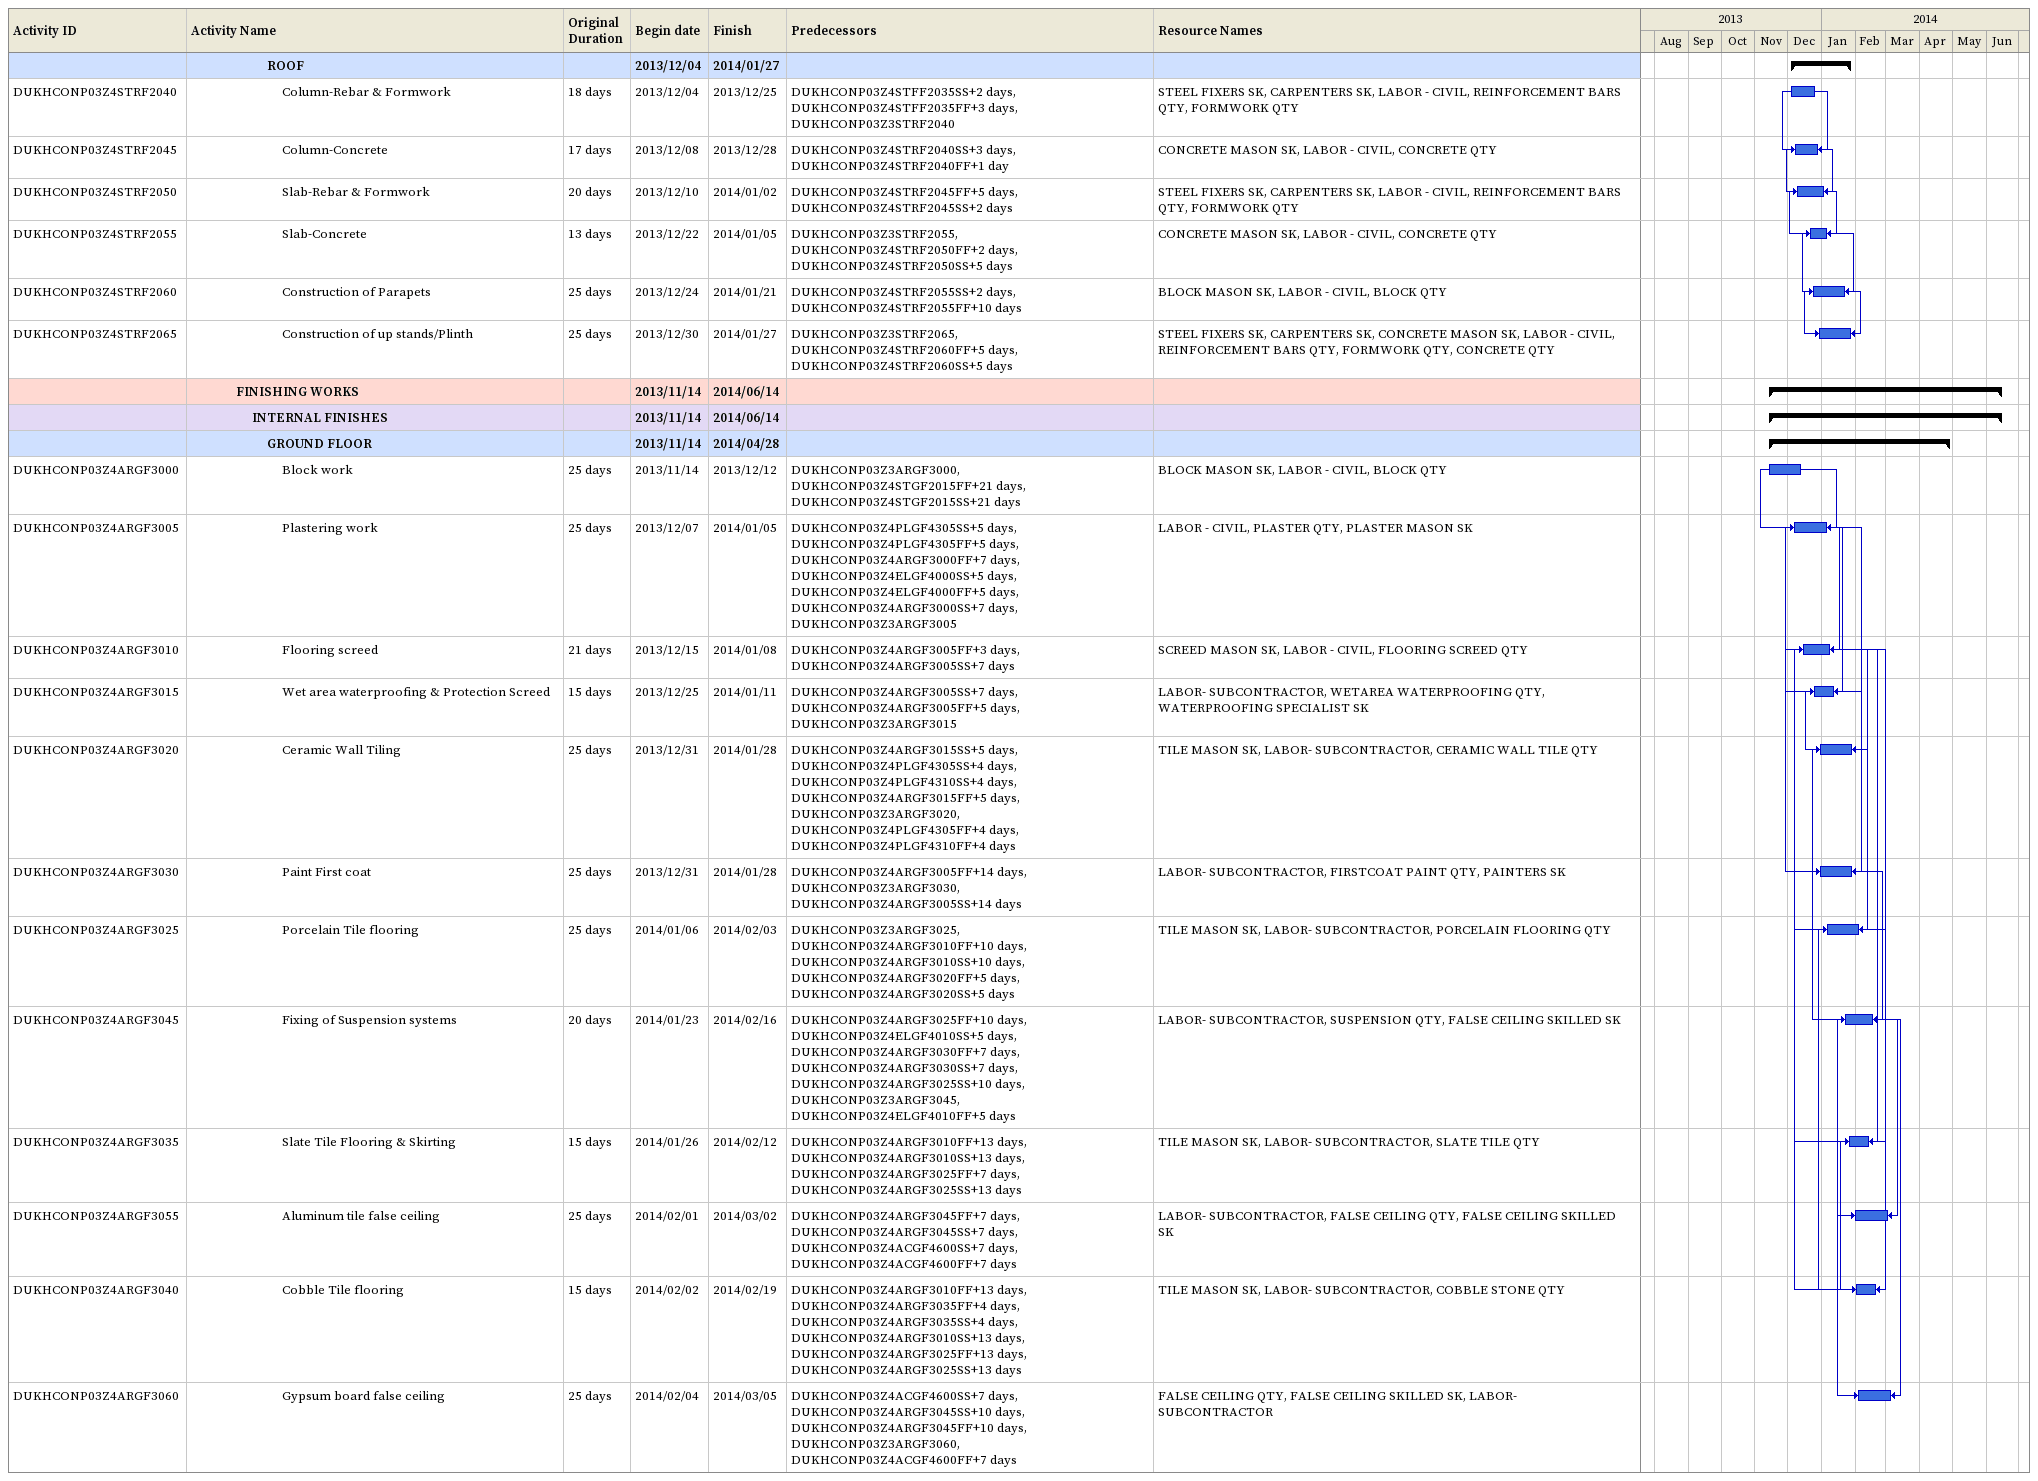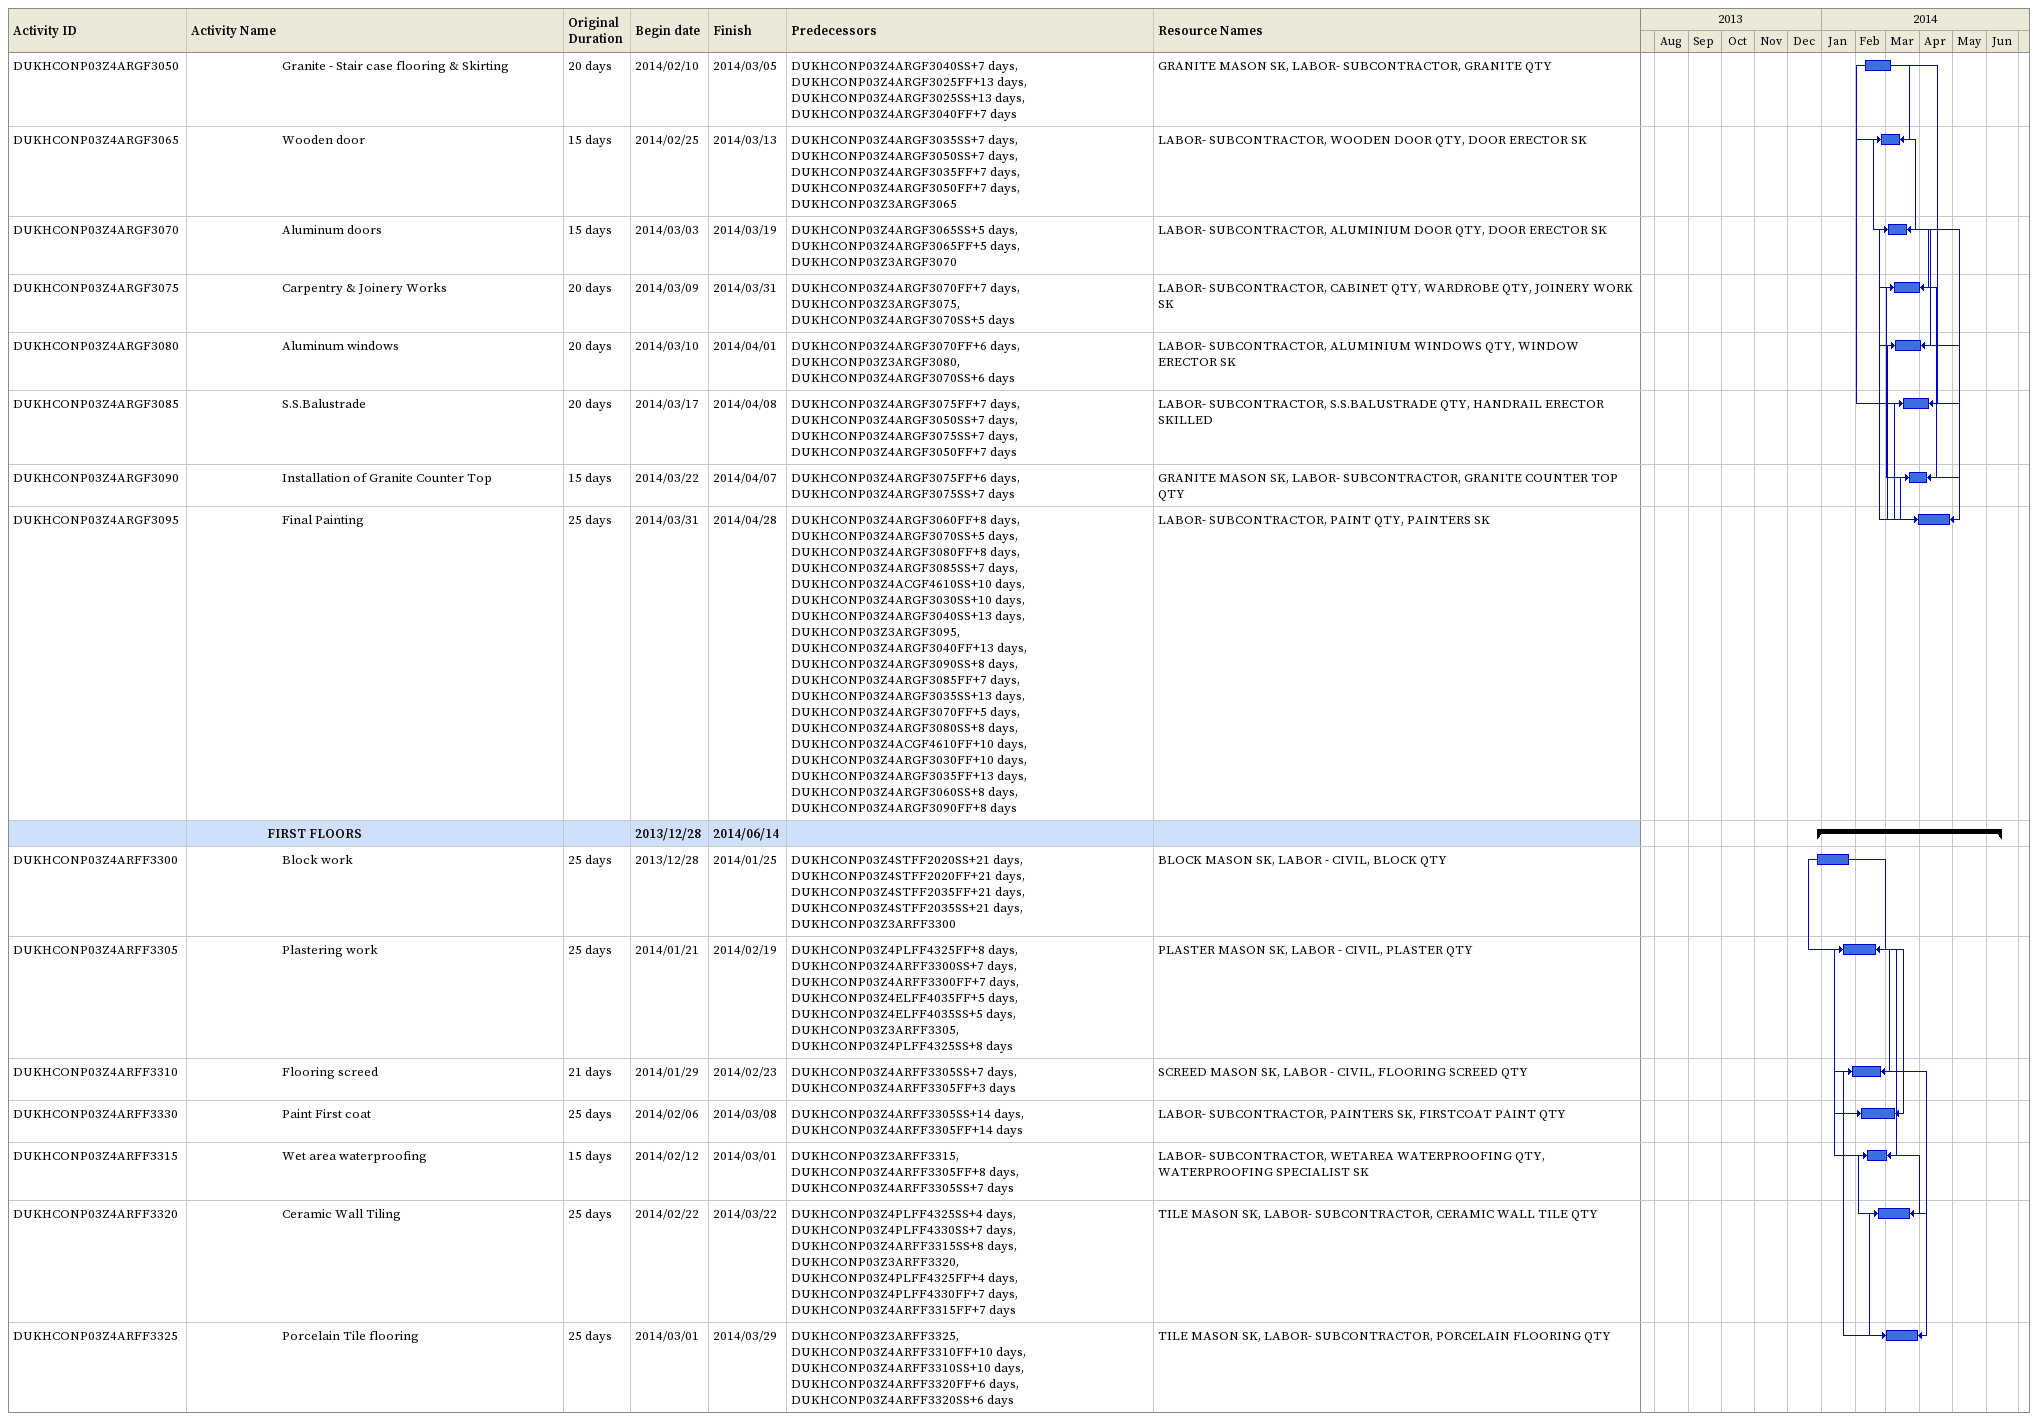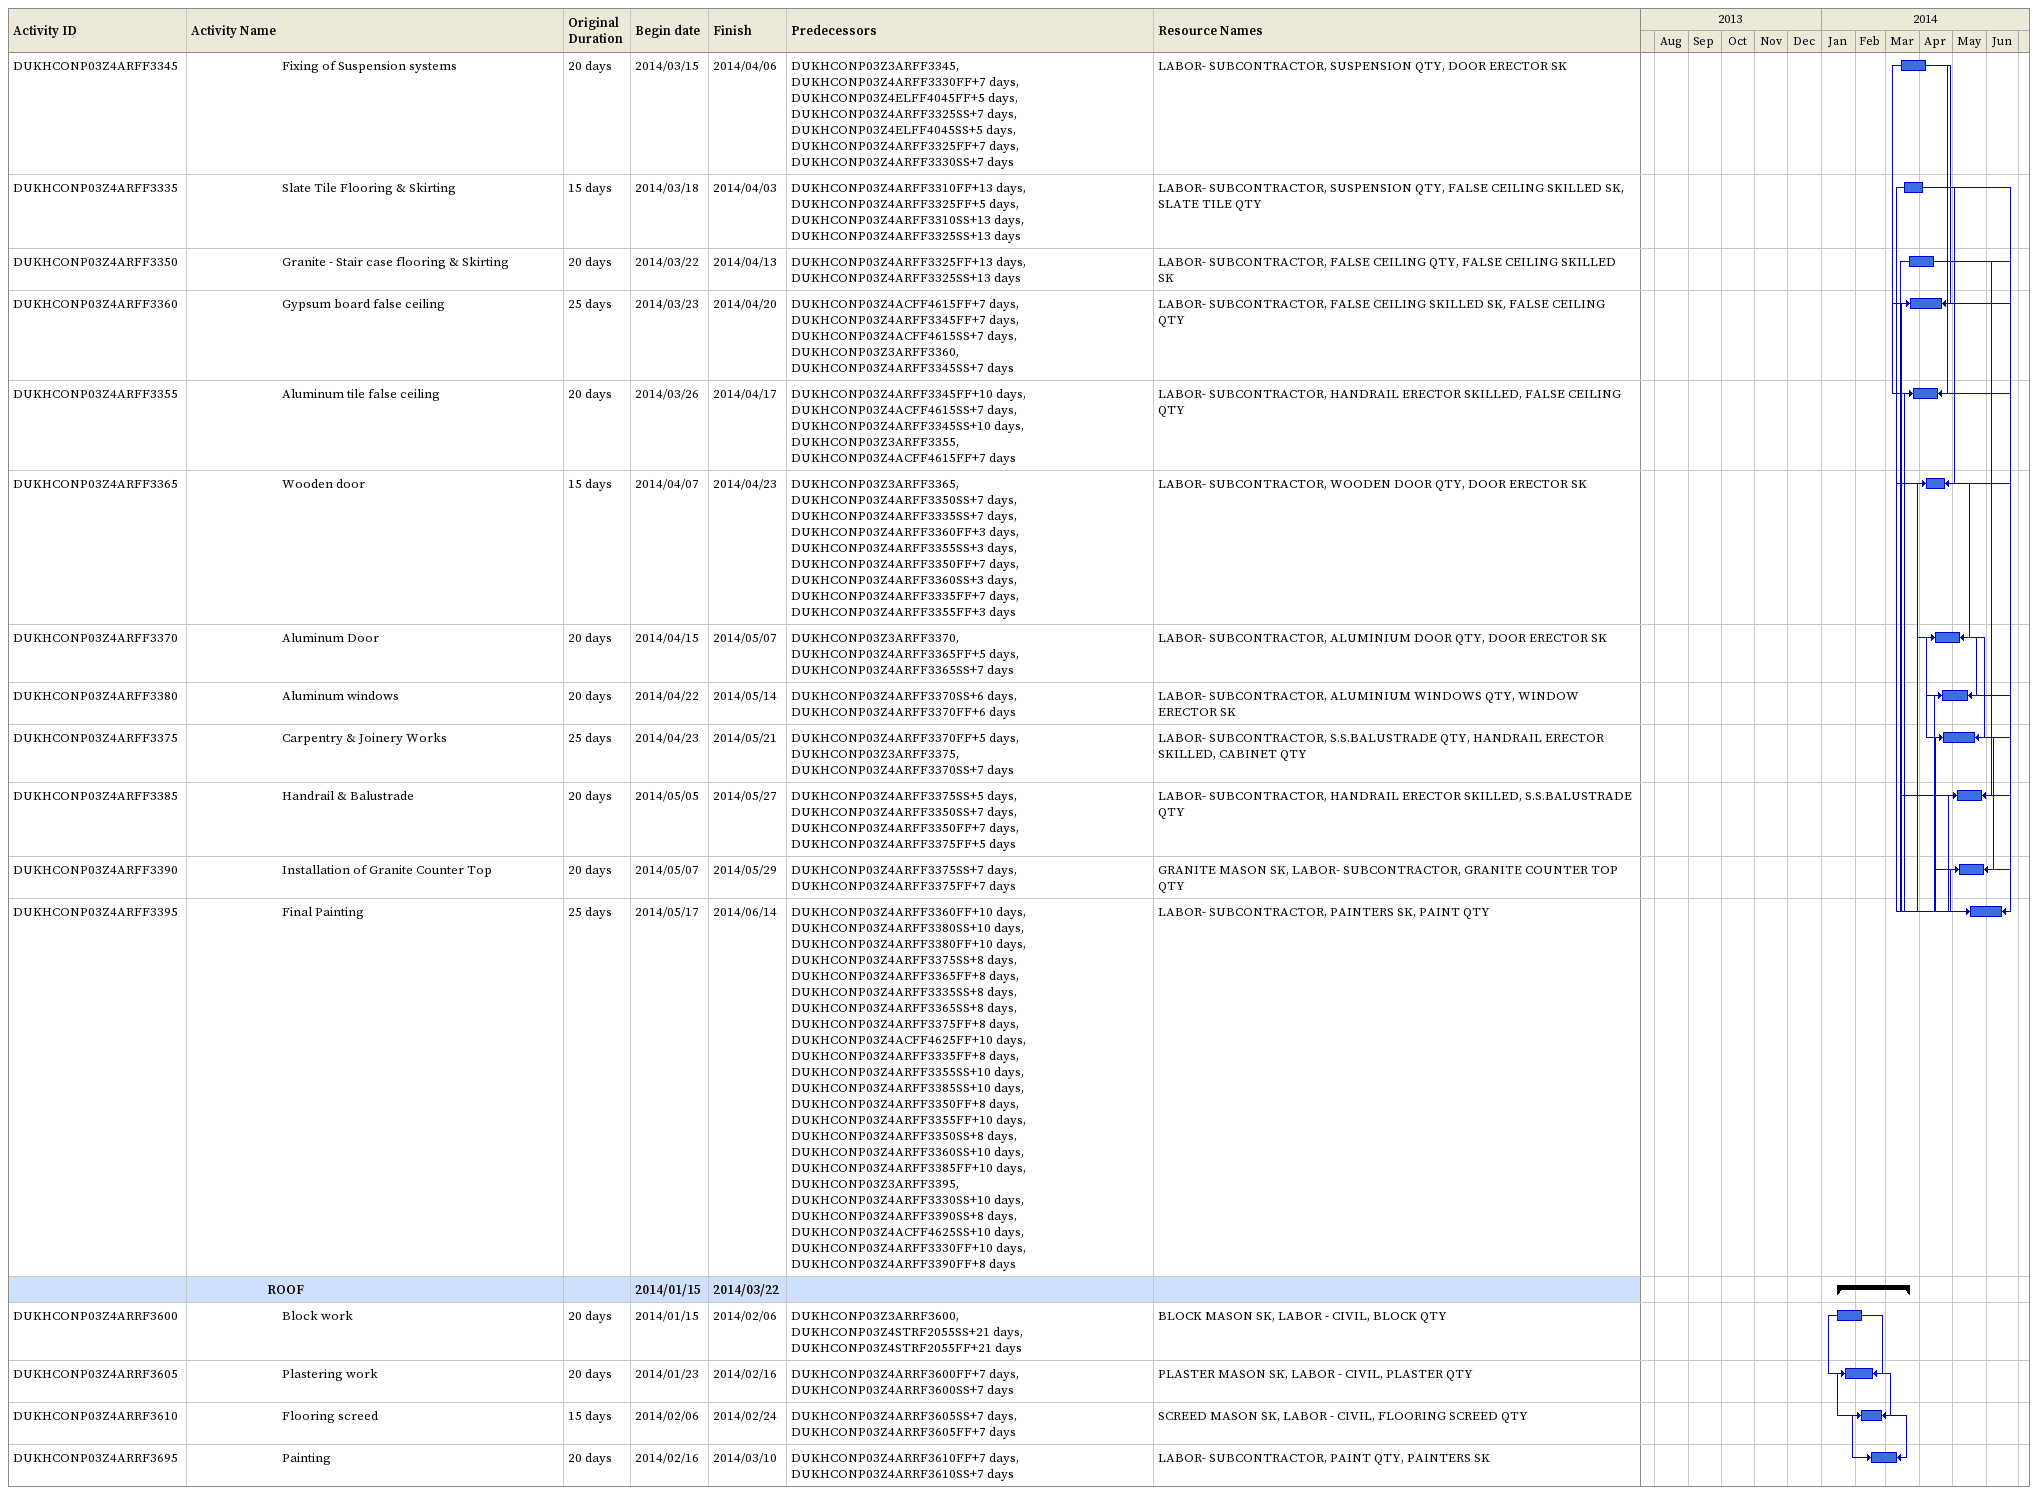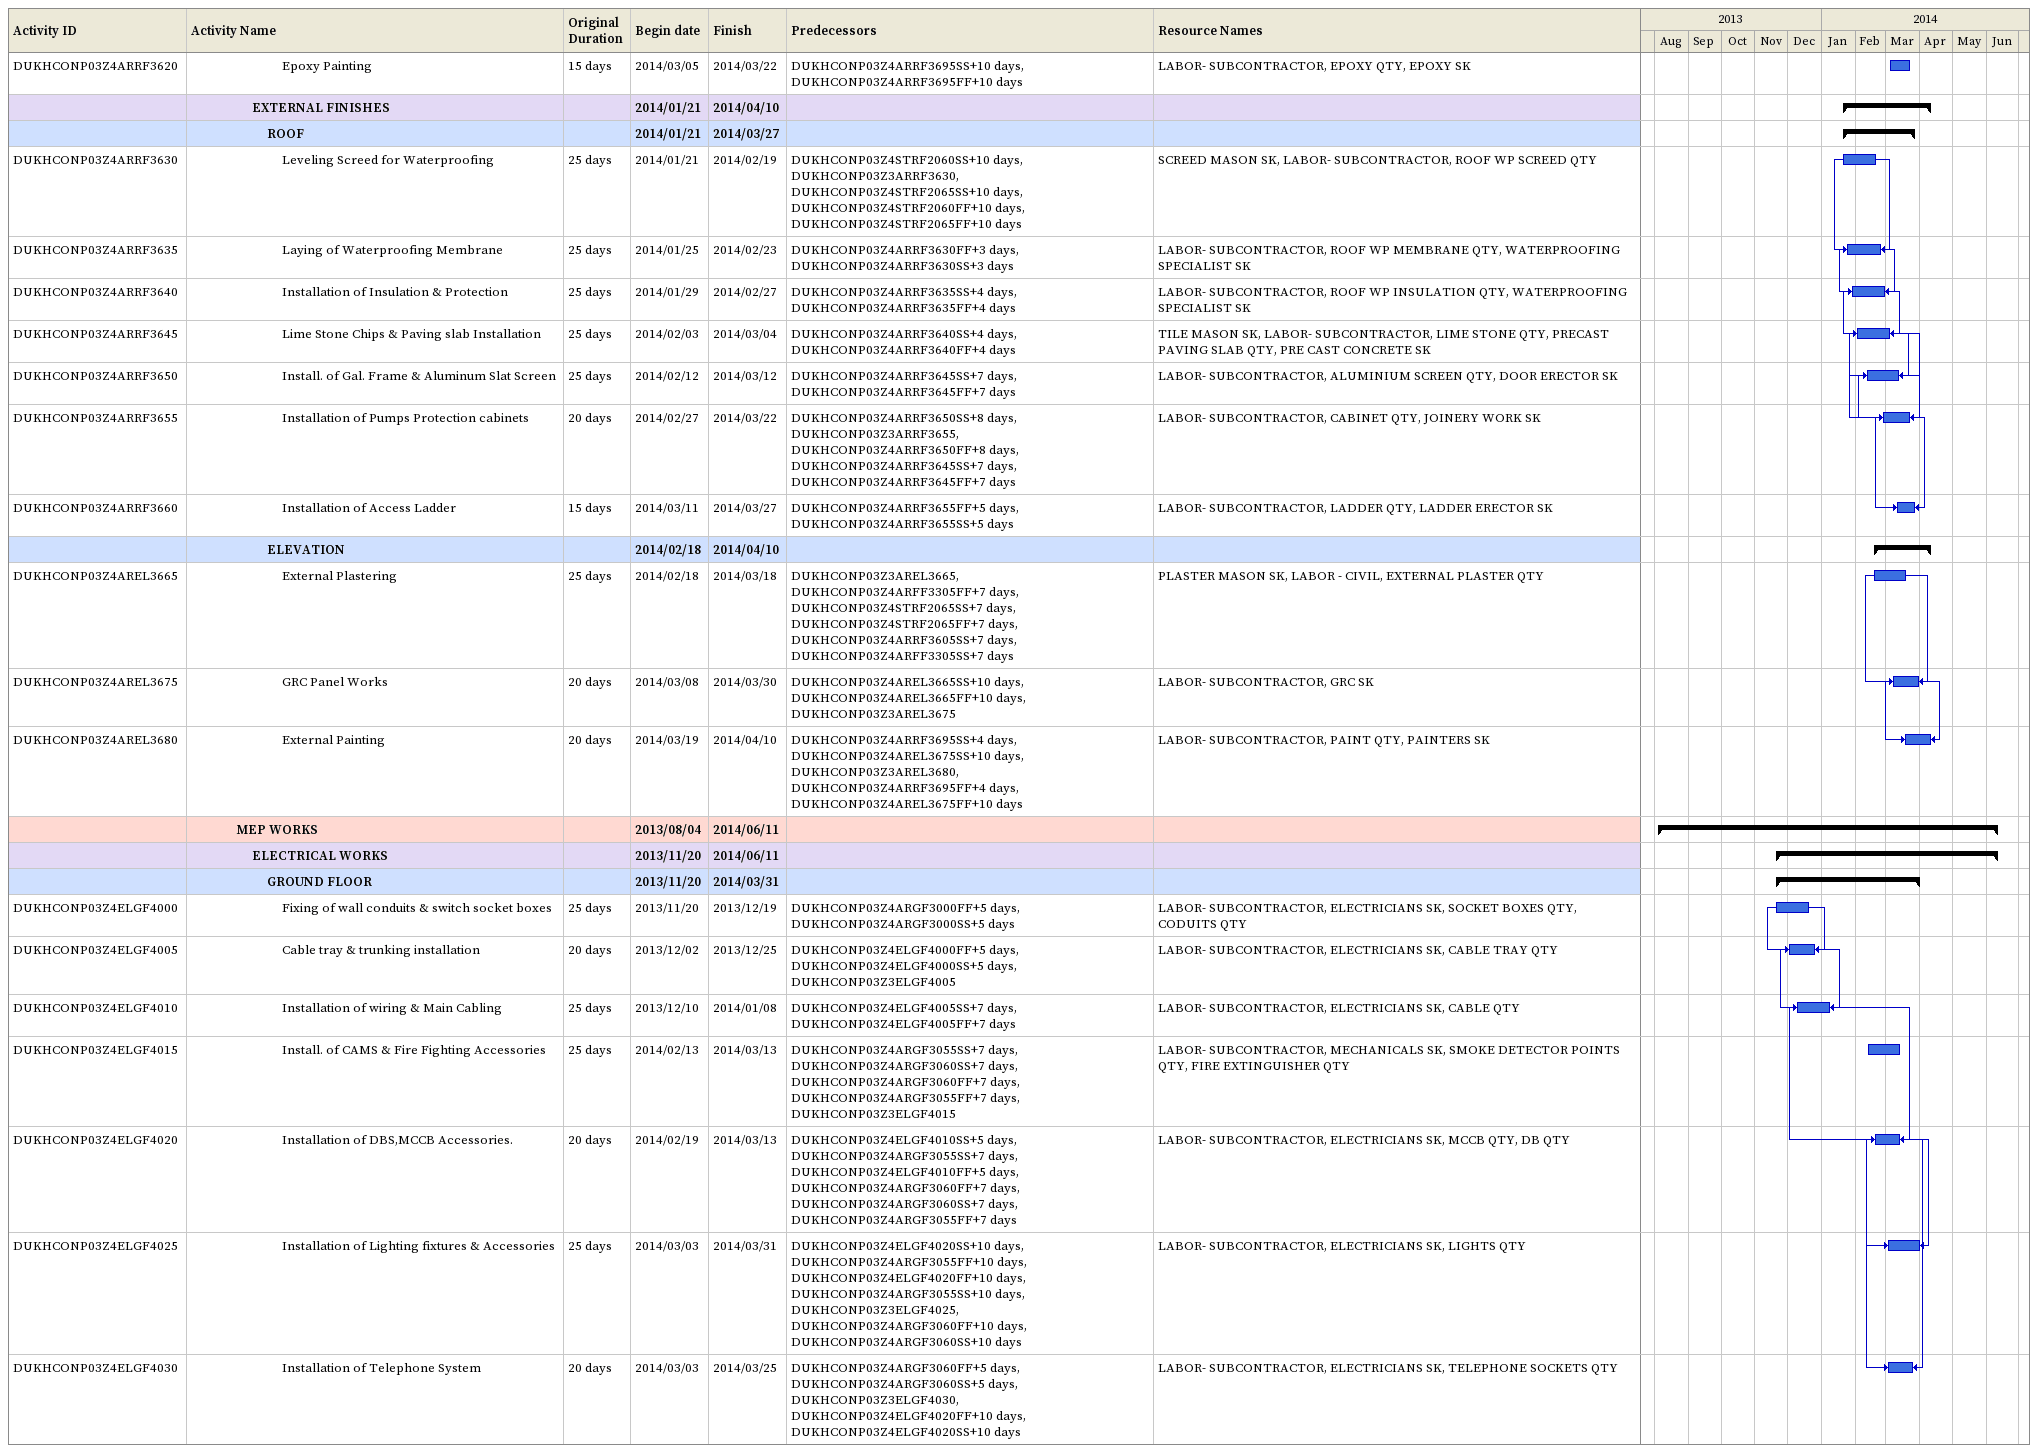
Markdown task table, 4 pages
| ID | Level | Task | Original duration | Start | Finish | Predecessors | Resources |
|---|---|---|---|---|---|---|---|
|  | 6 | **ROOF** |  | 2013-12-04 | 2014-01-27 |  |  |
| DUKHCONP03Z4STRF2040 | 7 | Column-Rebar & Formwork | 18d | 2013-12-04 | 2013-12-25 | DUKHCONP03Z4STFF2035SS+2d, DUKHCONP03Z4STFF2035FF+3d, DUKHCONP03Z3STRF2040 | STEEL FIXERS SK, CARPENTERS SK, LABOR - CIVIL, REINFORCEMENT BARS QTY, FORMWORK QTY |
| DUKHCONP03Z4STRF2045 | 7 | Column-Concrete | 17d | 2013-12-08 | 2013-12-28 | DUKHCONP03Z4STRF2040SS+3d, DUKHCONP03Z4STRF2040FF+1d | CONCRETE MASON SK, LABOR - CIVIL, CONCRETE QTY |
| DUKHCONP03Z4STRF2050 | 7 | Slab-Rebar & Formwork | 20d | 2013-12-10 | 2014-01-02 | DUKHCONP03Z4STRF2045FF+5d, DUKHCONP03Z4STRF2045SS+2d | STEEL FIXERS SK, CARPENTERS SK, LABOR - CIVIL, REINFORCEMENT BARS QTY, FORMWORK QTY |
| DUKHCONP03Z4STRF2055 | 7 | Slab-Concrete | 13d | 2013-12-22 | 2014-01-05 | DUKHCONP03Z3STRF2055, DUKHCONP03Z4STRF2050FF+2d, DUKHCONP03Z4STRF2050SS+5d | CONCRETE MASON SK, LABOR - CIVIL, CONCRETE QTY |
| DUKHCONP03Z4STRF2060 | 7 | Construction of Parapets | 25d | 2013-12-24 | 2014-01-21 | DUKHCONP03Z4STRF2055SS+2d, DUKHCONP03Z4STRF2055FF+10d | BLOCK MASON SK, LABOR - CIVIL, BLOCK QTY |
| DUKHCONP03Z4STRF2065 | 7 | Construction of up stands/Plinth | 25d | 2013-12-30 | 2014-01-27 | DUKHCONP03Z3STRF2065, DUKHCONP03Z4STRF2060FF+5d, DUKHCONP03Z4STRF2060SS+5d | STEEL FIXERS SK, CARPENTERS SK, CONCRETE MASON SK, LABOR - CIVIL, REINFORCEMENT BARS QTY, FORMWORK QTY, CONCRETE QTY |
|  | 4 | **FINISHING WORKS** |  | 2013-11-14 | 2014-06-14 |  |  |
|  | 5 | **INTERNAL FINISHES** |  | 2013-11-14 | 2014-06-14 |  |  |
|  | 6 | **GROUND FLOOR** |  | 2013-11-14 | 2014-04-28 |  |  |
| DUKHCONP03Z4ARGF3000 | 7 | Block work | 25d | 2013-11-14 | 2013-12-12 | DUKHCONP03Z3ARGF3000, DUKHCONP03Z4STGF2015FF+21d, DUKHCONP03Z4STGF2015SS+21d | BLOCK MASON SK, LABOR - CIVIL, BLOCK QTY |
| DUKHCONP03Z4ARGF3005 | 7 | Plastering work | 25d | 2013-12-07 | 2014-01-05 | DUKHCONP03Z4PLGF4305SS+5d, DUKHCONP03Z4PLGF4305FF+5d, DUKHCONP03Z4ARGF3000FF+7d, DUKHCONP03Z4ELGF4000SS+5d, DUKHCONP03Z4ELGF4000FF+5d, DUKHCONP03Z4ARGF3000SS+7d, DUKHCONP03Z3ARGF3005 | LABOR - CIVIL, PLASTER QTY, PLASTER MASON SK |
| DUKHCONP03Z4ARGF3010 | 7 | Flooring screed | 21d | 2013-12-15 | 2014-01-08 | DUKHCONP03Z4ARGF3005FF+3d, DUKHCONP03Z4ARGF3005SS+7d | SCREED MASON SK, LABOR - CIVIL, FLOORING SCREED QTY |
| DUKHCONP03Z4ARGF3015 | 7 | Wet area waterproofing & Protection Screed | 15d | 2013-12-25 | 2014-01-11 | DUKHCONP03Z4ARGF3005SS+7d, DUKHCONP03Z4ARGF3005FF+5d, DUKHCONP03Z3ARGF3015 | LABOR- SUBCONTRACTOR, WETAREA WATERPROOFING QTY, WATERPROOFING SPECIALIST SK |
| DUKHCONP03Z4ARGF3020 | 7 | Ceramic Wall Tiling | 25d | 2013-12-31 | 2014-01-28 | DUKHCONP03Z4ARGF3015SS+5d, DUKHCONP03Z4PLGF4305SS+4d, DUKHCONP03Z4PLGF4310SS+4d, DUKHCONP03Z4ARGF3015FF+5d, DUKHCONP03Z3ARGF3020, DUKHCONP03Z4PLGF4305FF+4d, DUKHCONP03Z4PLGF4310FF+4d | TILE MASON SK, LABOR- SUBCONTRACTOR, CERAMIC WALL TILE QTY |
| DUKHCONP03Z4ARGF3030 | 7 | Paint First coat | 25d | 2013-12-31 | 2014-01-28 | DUKHCONP03Z4ARGF3005FF+14d, DUKHCONP03Z3ARGF3030, DUKHCONP03Z4ARGF3005SS+14d | LABOR- SUBCONTRACTOR, FIRSTCOAT PAINT QTY, PAINTERS SK |
| DUKHCONP03Z4ARGF3025 | 7 | Porcelain Tile flooring | 25d | 2014-01-06 | 2014-02-03 | DUKHCONP03Z3ARGF3025, DUKHCONP03Z4ARGF3010FF+10d, DUKHCONP03Z4ARGF3010SS+10d, DUKHCONP03Z4ARGF3020FF+5d, DUKHCONP03Z4ARGF3020SS+5d | TILE MASON SK, LABOR- SUBCONTRACTOR, PORCELAIN FLOORING QTY |
| DUKHCONP03Z4ARGF3045 | 7 | Fixing of Suspension systems | 20d | 2014-01-23 | 2014-02-16 | DUKHCONP03Z4ARGF3025FF+10d, DUKHCONP03Z4ELGF4010SS+5d, DUKHCONP03Z4ARGF3030FF+7d, DUKHCONP03Z4ARGF3030SS+7d, DUKHCONP03Z4ARGF3025SS+10d, DUKHCONP03Z3ARGF3045, DUKHCONP03Z4ELGF4010FF+5d | LABOR- SUBCONTRACTOR, SUSPENSION QTY, FALSE CEILING SKILLED SK |
| DUKHCONP03Z4ARGF3035 | 7 | Slate Tile Flooring & Skirting | 15d | 2014-01-26 | 2014-02-12 | DUKHCONP03Z4ARGF3010FF+13d, DUKHCONP03Z4ARGF3010SS+13d, DUKHCONP03Z4ARGF3025FF+7d, DUKHCONP03Z4ARGF3025SS+13d | TILE MASON SK, LABOR- SUBCONTRACTOR, SLATE TILE QTY |
| DUKHCONP03Z4ARGF3055 | 7 | Aluminum tile false ceiling | 25d | 2014-02-01 | 2014-03-02 | DUKHCONP03Z4ARGF3045FF+7d, DUKHCONP03Z4ARGF3045SS+7d, DUKHCONP03Z4ACGF4600SS+7d, DUKHCONP03Z4ACGF4600FF+7d | LABOR- SUBCONTRACTOR, FALSE CEILING QTY, FALSE CEILING SKILLED SK |
| DUKHCONP03Z4ARGF3040 | 7 | Cobble Tile flooring | 15d | 2014-02-02 | 2014-02-19 | DUKHCONP03Z4ARGF3010FF+13d, DUKHCONP03Z4ARGF3035FF+4d, DUKHCONP03Z4ARGF3035SS+4d, DUKHCONP03Z4ARGF3010SS+13d, DUKHCONP03Z4ARGF3025FF+13d, DUKHCONP03Z4ARGF3025SS+13d | TILE MASON SK, LABOR- SUBCONTRACTOR, COBBLE STONE QTY |
| DUKHCONP03Z4ARGF3060 | 7 | Gypsum board false ceiling | 25d | 2014-02-04 | 2014-03-05 | DUKHCONP03Z4ACGF4600SS+7d, DUKHCONP03Z4ARGF3045SS+10d, DUKHCONP03Z4ARGF3045FF+10d, DUKHCONP03Z3ARGF3060, DUKHCONP03Z4ACGF4600FF+7d | FALSE CEILING QTY, FALSE CEILING SKILLED SK, LABOR- SUBCONTRACTOR |
| DUKHCONP03Z4ARGF3050 | 7 | Granite - Stair case flooring & Skirting | 20d | 2014-02-10 | 2014-03-05 | DUKHCONP03Z4ARGF3040SS+7d, DUKHCONP03Z4ARGF3025FF+13d, DUKHCONP03Z4ARGF3025SS+13d, DUKHCONP03Z4ARGF3040FF+7d | GRANITE MASON SK, LABOR- SUBCONTRACTOR, GRANITE QTY |
| DUKHCONP03Z4ARGF3065 | 7 | Wooden door | 15d | 2014-02-25 | 2014-03-13 | DUKHCONP03Z4ARGF3035SS+7d, DUKHCONP03Z4ARGF3050SS+7d, DUKHCONP03Z4ARGF3035FF+7d, DUKHCONP03Z4ARGF3050FF+7d, DUKHCONP03Z3ARGF3065 | LABOR- SUBCONTRACTOR, WOODEN DOOR QTY, DOOR ERECTOR SK |
| DUKHCONP03Z4ARGF3070 | 7 | Aluminum doors | 15d | 2014-03-03 | 2014-03-19 | DUKHCONP03Z4ARGF3065SS+5d, DUKHCONP03Z4ARGF3065FF+5d, DUKHCONP03Z3ARGF3070 | LABOR- SUBCONTRACTOR, ALUMINIUM DOOR QTY, DOOR ERECTOR SK |
| DUKHCONP03Z4ARGF3075 | 7 | Carpentry & Joinery Works | 20d | 2014-03-09 | 2014-03-31 | DUKHCONP03Z4ARGF3070FF+7d, DUKHCONP03Z3ARGF3075, DUKHCONP03Z4ARGF3070SS+5d | LABOR- SUBCONTRACTOR, CABINET QTY, WARDROBE QTY, JOINERY WORK SK |
| DUKHCONP03Z4ARGF3080 | 7 | Aluminum windows | 20d | 2014-03-10 | 2014-04-01 | DUKHCONP03Z4ARGF3070FF+6d, DUKHCONP03Z3ARGF3080, DUKHCONP03Z4ARGF3070SS+6d | LABOR- SUBCONTRACTOR, ALUMINIUM WINDOWS QTY, WINDOW ERECTOR SK |
| DUKHCONP03Z4ARGF3085 | 7 | S.S.Balustrade | 20d | 2014-03-17 | 2014-04-08 | DUKHCONP03Z4ARGF3075FF+7d, DUKHCONP03Z4ARGF3050SS+7d, DUKHCONP03Z4ARGF3075SS+7d, DUKHCONP03Z4ARGF3050FF+7d | LABOR- SUBCONTRACTOR, S.S.BALUSTRADE QTY, HANDRAIL ERECTOR SKILLED |
| DUKHCONP03Z4ARGF3090 | 7 | Installation of Granite Counter Top | 15d | 2014-03-22 | 2014-04-07 | DUKHCONP03Z4ARGF3075FF+6d, DUKHCONP03Z4ARGF3075SS+7d | GRANITE MASON SK, LABOR- SUBCONTRACTOR, GRANITE COUNTER TOP QTY |
| DUKHCONP03Z4ARGF3095 | 7 | Final Painting | 25d | 2014-03-31 | 2014-04-28 | DUKHCONP03Z4ARGF3060FF+8d, DUKHCONP03Z4ARGF3070SS+5d, DUKHCONP03Z4ARGF3080FF+8d, DUKHCONP03Z4ARGF3085SS+7d, DUKHCONP03Z4ACGF4610SS+10d, DUKHCONP03Z4ARGF3030SS+10d, DUKHCONP03Z4ARGF3040SS+13d, DUKHCONP03Z3ARGF3095, DUKHCONP03Z4ARGF3040FF+13d, DUKHCONP03Z4ARGF3090SS+8d, DUKHCONP03Z4ARGF3085FF+7d, DUKHCONP03Z4ARGF3035SS+13d, DUKHCONP03Z4ARGF3070FF+5d, DUKHCONP03Z4ARGF3080SS+8d, DUKHCONP03Z4ACGF4610FF+10d, DUKHCONP03Z4ARGF3030FF+10d, DUKHCONP03Z4ARGF3035FF+13d, DUKHCONP03Z4ARGF3060SS+8d, DUKHCONP03Z4ARGF3090FF+8d | LABOR- SUBCONTRACTOR, PAINT QTY, PAINTERS SK |
|  | 6 | **FIRST FLOORS** |  | 2013-12-28 | 2014-06-14 |  |  |
| DUKHCONP03Z4ARFF3300 | 7 | Block work | 25d | 2013-12-28 | 2014-01-25 | DUKHCONP03Z4STFF2020SS+21d, DUKHCONP03Z4STFF2020FF+21d, DUKHCONP03Z4STFF2035FF+21d, DUKHCONP03Z4STFF2035SS+21d, DUKHCONP03Z3ARFF3300 | BLOCK MASON SK, LABOR - CIVIL, BLOCK QTY |
| DUKHCONP03Z4ARFF3305 | 7 | Plastering work | 25d | 2014-01-21 | 2014-02-19 | DUKHCONP03Z4PLFF4325FF+8d, DUKHCONP03Z4ARFF3300SS+7d, DUKHCONP03Z4ARFF3300FF+7d, DUKHCONP03Z4ELFF4035FF+5d, DUKHCONP03Z4ELFF4035SS+5d, DUKHCONP03Z3ARFF3305, DUKHCONP03Z4PLFF4325SS+8d | PLASTER MASON SK, LABOR - CIVIL, PLASTER QTY |
| DUKHCONP03Z4ARFF3310 | 7 | Flooring screed | 21d | 2014-01-29 | 2014-02-23 | DUKHCONP03Z4ARFF3305SS+7d, DUKHCONP03Z4ARFF3305FF+3d | SCREED MASON SK, LABOR - CIVIL, FLOORING SCREED QTY |
| DUKHCONP03Z4ARFF3330 | 7 | Paint First coat | 25d | 2014-02-06 | 2014-03-08 | DUKHCONP03Z4ARFF3305SS+14d, DUKHCONP03Z4ARFF3305FF+14d | LABOR- SUBCONTRACTOR, PAINTERS SK, FIRSTCOAT PAINT QTY |
| DUKHCONP03Z4ARFF3315 | 7 | Wet area waterproofing | 15d | 2014-02-12 | 2014-03-01 | DUKHCONP03Z3ARFF3315, DUKHCONP03Z4ARFF3305FF+8d, DUKHCONP03Z4ARFF3305SS+7d | LABOR- SUBCONTRACTOR, WETAREA WATERPROOFING QTY, WATERPROOFING SPECIALIST SK |
| DUKHCONP03Z4ARFF3320 | 7 | Ceramic Wall Tiling | 25d | 2014-02-22 | 2014-03-22 | DUKHCONP03Z4PLFF4325SS+4d, DUKHCONP03Z4PLFF4330SS+7d, DUKHCONP03Z4ARFF3315SS+8d, DUKHCONP03Z3ARFF3320, DUKHCONP03Z4PLFF4325FF+4d, DUKHCONP03Z4PLFF4330FF+7d, DUKHCONP03Z4ARFF3315FF+7d | TILE MASON SK, LABOR- SUBCONTRACTOR, CERAMIC WALL TILE QTY |
| DUKHCONP03Z4ARFF3325 | 7 | Porcelain Tile flooring | 25d | 2014-03-01 | 2014-03-29 | DUKHCONP03Z3ARFF3325, DUKHCONP03Z4ARFF3310FF+10d, DUKHCONP03Z4ARFF3310SS+10d, DUKHCONP03Z4ARFF3320FF+6d, DUKHCONP03Z4ARFF3320SS+6d | TILE MASON SK, LABOR- SUBCONTRACTOR, PORCELAIN FLOORING QTY |
| DUKHCONP03Z4ARFF3345 | 7 | Fixing of Suspension systems | 20d | 2014-03-15 | 2014-04-06 | DUKHCONP03Z3ARFF3345, DUKHCONP03Z4ARFF3330FF+7d, DUKHCONP03Z4ELFF4045FF+5d, DUKHCONP03Z4ARFF3325SS+7d, DUKHCONP03Z4ELFF4045SS+5d, DUKHCONP03Z4ARFF3325FF+7d, DUKHCONP03Z4ARFF3330SS+7d | LABOR- SUBCONTRACTOR, SUSPENSION QTY, DOOR ERECTOR SK |
| DUKHCONP03Z4ARFF3335 | 7 | Slate Tile Flooring & Skirting | 15d | 2014-03-18 | 2014-04-03 | DUKHCONP03Z4ARFF3310FF+13d, DUKHCONP03Z4ARFF3325FF+5d, DUKHCONP03Z4ARFF3310SS+13d, DUKHCONP03Z4ARFF3325SS+13d | LABOR- SUBCONTRACTOR, SUSPENSION QTY, FALSE CEILING SKILLED SK, SLATE TILE QTY |
| DUKHCONP03Z4ARFF3350 | 7 | Granite - Stair case flooring & Skirting | 20d | 2014-03-22 | 2014-04-13 | DUKHCONP03Z4ARFF3325FF+13d, DUKHCONP03Z4ARFF3325SS+13d | LABOR- SUBCONTRACTOR, FALSE CEILING QTY, FALSE CEILING SKILLED SK |
| DUKHCONP03Z4ARFF3360 | 7 | Gypsum board false ceiling | 25d | 2014-03-23 | 2014-04-20 | DUKHCONP03Z4ACFF4615FF+7d, DUKHCONP03Z4ARFF3345FF+7d, DUKHCONP03Z4ACFF4615SS+7d, DUKHCONP03Z3ARFF3360, DUKHCONP03Z4ARFF3345SS+7d | LABOR- SUBCONTRACTOR, FALSE CEILING SKILLED SK, FALSE CEILING QTY |
| DUKHCONP03Z4ARFF3355 | 7 | Aluminum tile false ceiling | 20d | 2014-03-26 | 2014-04-17 | DUKHCONP03Z4ARFF3345FF+10d, DUKHCONP03Z4ACFF4615SS+7d, DUKHCONP03Z4ARFF3345SS+10d, DUKHCONP03Z3ARFF3355, DUKHCONP03Z4ACFF4615FF+7d | LABOR- SUBCONTRACTOR, HANDRAIL ERECTOR SKILLED, FALSE CEILING QTY |
| DUKHCONP03Z4ARFF3365 | 7 | Wooden door | 15d | 2014-04-07 | 2014-04-23 | DUKHCONP03Z3ARFF3365, DUKHCONP03Z4ARFF3350SS+7d, DUKHCONP03Z4ARFF3335SS+7d, DUKHCONP03Z4ARFF3360FF+3d, DUKHCONP03Z4ARFF3355SS+3d, DUKHCONP03Z4ARFF3350FF+7d, DUKHCONP03Z4ARFF3360SS+3d, DUKHCONP03Z4ARFF3335FF+7d, DUKHCONP03Z4ARFF3355FF+3d | LABOR- SUBCONTRACTOR, WOODEN DOOR QTY, DOOR ERECTOR SK |
| DUKHCONP03Z4ARFF3370 | 7 | Aluminum Door | 20d | 2014-04-15 | 2014-05-07 | DUKHCONP03Z3ARFF3370, DUKHCONP03Z4ARFF3365FF+5d, DUKHCONP03Z4ARFF3365SS+7d | LABOR- SUBCONTRACTOR, ALUMINIUM DOOR QTY, DOOR ERECTOR SK |
| DUKHCONP03Z4ARFF3380 | 7 | Aluminum windows | 20d | 2014-04-22 | 2014-05-14 | DUKHCONP03Z4ARFF3370SS+6d, DUKHCONP03Z4ARFF3370FF+6d | LABOR- SUBCONTRACTOR, ALUMINIUM WINDOWS QTY, WINDOW ERECTOR SK |
| DUKHCONP03Z4ARFF3375 | 7 | Carpentry & Joinery Works | 25d | 2014-04-23 | 2014-05-21 | DUKHCONP03Z4ARFF3370FF+5d, DUKHCONP03Z3ARFF3375, DUKHCONP03Z4ARFF3370SS+7d | LABOR- SUBCONTRACTOR, S.S.BALUSTRADE QTY, HANDRAIL ERECTOR SKILLED, CABINET QTY |
| DUKHCONP03Z4ARFF3385 | 7 | Handrail & Balustrade | 20d | 2014-05-05 | 2014-05-27 | DUKHCONP03Z4ARFF3375SS+5d, DUKHCONP03Z4ARFF3350SS+7d, DUKHCONP03Z4ARFF3350FF+7d, DUKHCONP03Z4ARFF3375FF+5d | LABOR- SUBCONTRACTOR, HANDRAIL ERECTOR SKILLED, S.S.BALUSTRADE QTY |
| DUKHCONP03Z4ARFF3390 | 7 | Installation of Granite Counter Top | 20d | 2014-05-07 | 2014-05-29 | DUKHCONP03Z4ARFF3375SS+7d, DUKHCONP03Z4ARFF3375FF+7d | GRANITE MASON SK, LABOR- SUBCONTRACTOR, GRANITE COUNTER TOP QTY |
| DUKHCONP03Z4ARFF3395 | 7 | Final Painting | 25d | 2014-05-17 | 2014-06-14 | DUKHCONP03Z4ARFF3360FF+10d, DUKHCONP03Z4ARFF3380SS+10d, DUKHCONP03Z4ARFF3380FF+10d, DUKHCONP03Z4ARFF3375SS+8d, DUKHCONP03Z4ARFF3365FF+8d, DUKHCONP03Z4ARFF3335SS+8d, DUKHCONP03Z4ARFF3365SS+8d, DUKHCONP03Z4ARFF3375FF+8d, DUKHCONP03Z4ACFF4625FF+10d, DUKHCONP03Z4ARFF3335FF+8d, DUKHCONP03Z4ARFF3355SS+10d, DUKHCONP03Z4ARFF3385SS+10d, DUKHCONP03Z4ARFF3350FF+8d, DUKHCONP03Z4ARFF3355FF+10d, DUKHCONP03Z4ARFF3350SS+8d, DUKHCONP03Z4ARFF3360SS+10d, DUKHCONP03Z4ARFF3385FF+10d, DUKHCONP03Z3ARFF3395, DUKHCONP03Z4ARFF3330SS+10d, DUKHCONP03Z4ARFF3390SS+8d, DUKHCONP03Z4ACFF4625SS+10d, DUKHCONP03Z4ARFF3330FF+10d, DUKHCONP03Z4ARFF3390FF+8d | LABOR- SUBCONTRACTOR, PAINTERS SK, PAINT QTY |
|  | 6 | **ROOF** |  | 2014-01-15 | 2014-03-22 |  |  |
| DUKHCONP03Z4ARRF3600 | 7 | Block work | 20d | 2014-01-15 | 2014-02-06 | DUKHCONP03Z3ARRF3600, DUKHCONP03Z4STRF2055SS+21d, DUKHCONP03Z4STRF2055FF+21d | BLOCK MASON SK, LABOR - CIVIL, BLOCK QTY |
| DUKHCONP03Z4ARRF3605 | 7 | Plastering work | 20d | 2014-01-23 | 2014-02-16 | DUKHCONP03Z4ARRF3600FF+7d, DUKHCONP03Z4ARRF3600SS+7d | PLASTER MASON SK, LABOR - CIVIL, PLASTER QTY |
| DUKHCONP03Z4ARRF3610 | 7 | Flooring screed | 15d | 2014-02-06 | 2014-02-24 | DUKHCONP03Z4ARRF3605SS+7d, DUKHCONP03Z4ARRF3605FF+7d | SCREED MASON SK, LABOR - CIVIL, FLOORING SCREED QTY |
| DUKHCONP03Z4ARRF3695 | 7 | Painting | 20d | 2014-02-16 | 2014-03-10 | DUKHCONP03Z4ARRF3610FF+7d, DUKHCONP03Z4ARRF3610SS+7d | LABOR- SUBCONTRACTOR, PAINT QTY, PAINTERS SK |
| DUKHCONP03Z4ARRF3620 | 7 | Epoxy Painting | 15d | 2014-03-05 | 2014-03-22 | DUKHCONP03Z4ARRF3695SS+10d, DUKHCONP03Z4ARRF3695FF+10d | LABOR- SUBCONTRACTOR, EPOXY QTY, EPOXY SK |
|  | 5 | **EXTERNAL FINISHES** |  | 2014-01-21 | 2014-04-10 |  |  |
|  | 6 | **ROOF** |  | 2014-01-21 | 2014-03-27 |  |  |
| DUKHCONP03Z4ARRF3630 | 7 | Leveling Screed for Waterproofing | 25d | 2014-01-21 | 2014-02-19 | DUKHCONP03Z4STRF2060SS+10d, DUKHCONP03Z3ARRF3630, DUKHCONP03Z4STRF2065SS+10d, DUKHCONP03Z4STRF2060FF+10d, DUKHCONP03Z4STRF2065FF+10d | SCREED MASON SK, LABOR- SUBCONTRACTOR, ROOF WP SCREED QTY |
| DUKHCONP03Z4ARRF3635 | 7 | Laying of Waterproofing Membrane | 25d | 2014-01-25 | 2014-02-23 | DUKHCONP03Z4ARRF3630FF+3d, DUKHCONP03Z4ARRF3630SS+3d | LABOR- SUBCONTRACTOR, ROOF WP MEMBRANE QTY, WATERPROOFING SPECIALIST SK |
| DUKHCONP03Z4ARRF3640 | 7 | Installation of Insulation & Protection | 25d | 2014-01-29 | 2014-02-27 | DUKHCONP03Z4ARRF3635SS+4d, DUKHCONP03Z4ARRF3635FF+4d | LABOR- SUBCONTRACTOR, ROOF WP INSULATION QTY, WATERPROOFING SPECIALIST SK |
| DUKHCONP03Z4ARRF3645 | 7 | Lime Stone Chips & Paving slab Installation | 25d | 2014-02-03 | 2014-03-04 | DUKHCONP03Z4ARRF3640SS+4d, DUKHCONP03Z4ARRF3640FF+4d | TILE MASON SK, LABOR- SUBCONTRACTOR, LIME STONE QTY, PRECAST PAVING SLAB QTY, PRE CAST CONCRETE SK |
| DUKHCONP03Z4ARRF3650 | 7 | Install. of Gal. Frame & Aluminum Slat Screen | 25d | 2014-02-12 | 2014-03-12 | DUKHCONP03Z4ARRF3645SS+7d, DUKHCONP03Z4ARRF3645FF+7d | LABOR- SUBCONTRACTOR, ALUMINIUM SCREEN QTY, DOOR ERECTOR SK |
| DUKHCONP03Z4ARRF3655 | 7 | Installation of Pumps Protection cabinets | 20d | 2014-02-27 | 2014-03-22 | DUKHCONP03Z4ARRF3650SS+8d, DUKHCONP03Z3ARRF3655, DUKHCONP03Z4ARRF3650FF+8d, DUKHCONP03Z4ARRF3645SS+7d, DUKHCONP03Z4ARRF3645FF+7d | LABOR- SUBCONTRACTOR, CABINET QTY, JOINERY WORK SK |
| DUKHCONP03Z4ARRF3660 | 7 | Installation of Access Ladder | 15d | 2014-03-11 | 2014-03-27 | DUKHCONP03Z4ARRF3655FF+5d, DUKHCONP03Z4ARRF3655SS+5d | LABOR- SUBCONTRACTOR, LADDER QTY, LADDER ERECTOR SK |
|  | 6 | **ELEVATION** |  | 2014-02-18 | 2014-04-10 |  |  |
| DUKHCONP03Z4AREL3665 | 7 | External Plastering | 25d | 2014-02-18 | 2014-03-18 | DUKHCONP03Z3AREL3665, DUKHCONP03Z4ARFF3305FF+7d, DUKHCONP03Z4STRF2065SS+7d, DUKHCONP03Z4STRF2065FF+7d, DUKHCONP03Z4ARRF3605SS+7d, DUKHCONP03Z4ARFF3305SS+7d | PLASTER MASON SK, LABOR - CIVIL, EXTERNAL PLASTER QTY |
| DUKHCONP03Z4AREL3675 | 7 | GRC Panel Works | 20d | 2014-03-08 | 2014-03-30 | DUKHCONP03Z4AREL3665SS+10d, DUKHCONP03Z4AREL3665FF+10d, DUKHCONP03Z3AREL3675 | LABOR- SUBCONTRACTOR, GRC SK |
| DUKHCONP03Z4AREL3680 | 7 | External Painting | 20d | 2014-03-19 | 2014-04-10 | DUKHCONP03Z4ARRF3695SS+4d, DUKHCONP03Z4AREL3675SS+10d, DUKHCONP03Z3AREL3680, DUKHCONP03Z4ARRF3695FF+4d, DUKHCONP03Z4AREL3675FF+10d | LABOR- SUBCONTRACTOR, PAINT QTY, PAINTERS SK |
|  | 4 | **MEP WORKS** |  | 2013-08-04 | 2014-06-11 |  |  |
|  | 5 | **ELECTRICAL WORKS** |  | 2013-11-20 | 2014-06-11 |  |  |
|  | 6 | **GROUND FLOOR** |  | 2013-11-20 | 2014-03-31 |  |  |
| DUKHCONP03Z4ELGF4000 | 7 | Fixing of wall conduits & switch socket boxes | 25d | 2013-11-20 | 2013-12-19 | DUKHCONP03Z4ARGF3000FF+5d, DUKHCONP03Z4ARGF3000SS+5d | LABOR- SUBCONTRACTOR, ELECTRICIANS SK, SOCKET BOXES QTY, CODUITS QTY |
| DUKHCONP03Z4ELGF4005 | 7 | Cable tray & trunking installation | 20d | 2013-12-02 | 2013-12-25 | DUKHCONP03Z4ELGF4000FF+5d, DUKHCONP03Z4ELGF4000SS+5d, DUKHCONP03Z3ELGF4005 | LABOR- SUBCONTRACTOR, ELECTRICIANS SK, CABLE TRAY QTY |
| DUKHCONP03Z4ELGF4010 | 7 | Installation of wiring & Main Cabling | 25d | 2013-12-10 | 2014-01-08 | DUKHCONP03Z4ELGF4005SS+7d, DUKHCONP03Z4ELGF4005FF+7d | LABOR- SUBCONTRACTOR, ELECTRICIANS SK, CABLE QTY |
| DUKHCONP03Z4ELGF4015 | 7 | Install. of CAMS & Fire Fighting Accessories | 25d | 2014-02-13 | 2014-03-13 | DUKHCONP03Z4ARGF3055SS+7d, DUKHCONP03Z4ARGF3060SS+7d, DUKHCONP03Z4ARGF3060FF+7d, DUKHCONP03Z4ARGF3055FF+7d, DUKHCONP03Z3ELGF4015 | LABOR- SUBCONTRACTOR, MECHANICALS SK, SMOKE DETECTOR POINTS QTY, FIRE EXTINGUISHER QTY |
| DUKHCONP03Z4ELGF4020 | 7 | Installation of DBS,MCCB Accessories. | 20d | 2014-02-19 | 2014-03-13 | DUKHCONP03Z4ELGF4010SS+5d, DUKHCONP03Z4ARGF3055SS+7d, DUKHCONP03Z4ELGF4010FF+5d, DUKHCONP03Z4ARGF3060FF+7d, DUKHCONP03Z4ARGF3060SS+7d, DUKHCONP03Z4ARGF3055FF+7d | LABOR- SUBCONTRACTOR, ELECTRICIANS SK, MCCB QTY, DB QTY |
| DUKHCONP03Z4ELGF4025 | 7 | Installation of Lighting fixtures & Accessories | 25d | 2014-03-03 | 2014-03-31 | DUKHCONP03Z4ELGF4020SS+10d, DUKHCONP03Z4ARGF3055FF+10d, DUKHCONP03Z4ELGF4020FF+10d, DUKHCONP03Z4ARGF3055SS+10d, DUKHCONP03Z3ELGF4025, DUKHCONP03Z4ARGF3060FF+10d, DUKHCONP03Z4ARGF3060SS+10d | LABOR- SUBCONTRACTOR, ELECTRICIANS SK, LIGHTS QTY |
| DUKHCONP03Z4ELGF4030 | 7 | Installation of Telephone System | 20d | 2014-03-03 | 2014-03-25 | DUKHCONP03Z4ARGF3060FF+5d, DUKHCONP03Z4ARGF3060SS+5d, DUKHCONP03Z3ELGF4030, DUKHCONP03Z4ELGF4020FF+10d, DUKHCONP03Z4ELGF4020SS+10d | LABOR- SUBCONTRACTOR, ELECTRICIANS SK, TELEPHONE SOCKETS QTY |
